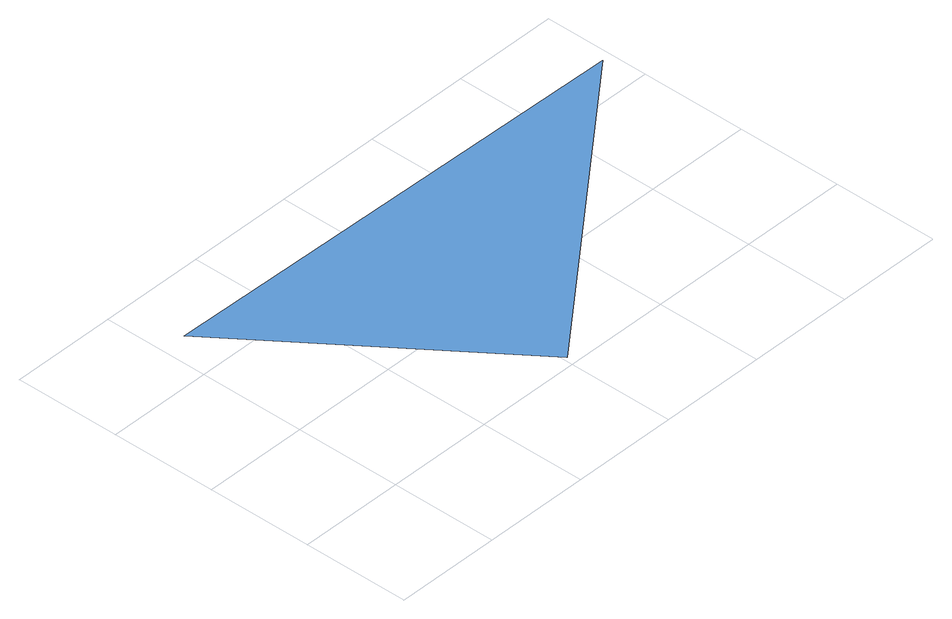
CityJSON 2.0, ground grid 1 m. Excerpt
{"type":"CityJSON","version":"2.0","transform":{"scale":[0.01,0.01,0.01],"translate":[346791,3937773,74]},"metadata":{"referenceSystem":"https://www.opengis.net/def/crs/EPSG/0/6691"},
"CityObjects":{
"waterbody1":{"type":"WaterBody","attributes":{"name":"7","class":"1140","function":"1","WaterBodyRiverFloodingRiskAttribute.description":"4","WaterBodyRiverFloodingRiskAttribute.rankOrg":"4","WaterBodyRiverFloodingRiskAttribute.adminType":"2","WaterBodyRiverFloodingRiskAttribute.scale":"L2"},"geometry":[{"type":"MultiSurface","lod":"1","boundaries":[[[0,1,2]]]}]}
},
"vertices":[
[25,243,43],[204,9,43],[491,235,43]
]}
